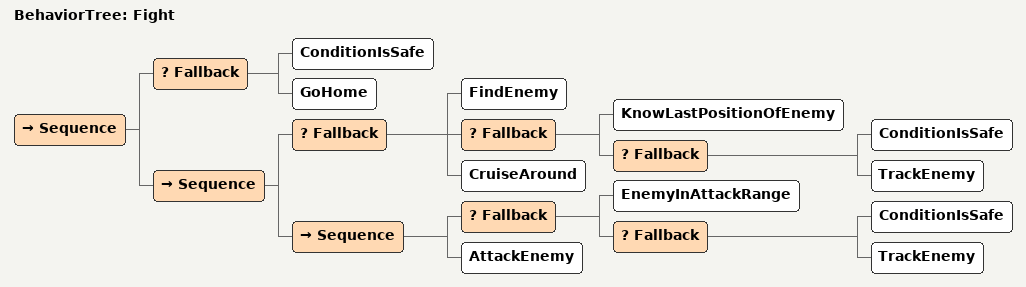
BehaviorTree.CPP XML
<?xml version="1.0" encoding="UTF-8"?>
<root BTCPP_format="4">
  <BehaviorTree ID="Fight">
    <Sequence>
      <Fallback>
        <ConditionIsSafe/>
        <GoHome/>
      </Fallback>
      <Sequence>
        <Fallback>
          <FindEnemy/>
          <Fallback>
            <KnowLastPositionOfEnemy/>
            <Fallback>
              <ConditionIsSafe/>
              <TrackEnemy/>
            </Fallback>
          </Fallback>
          <CruiseAround/>
        </Fallback>
        <Sequence>
          <Fallback>
            <EnemyInAttackRange/>
            <Fallback>
              <ConditionIsSafe/>
              <TrackEnemy/>
            </Fallback>
          </Fallback>
          <AttackEnemy/>
        </Sequence>
      </Sequence>
    </Sequence>
  </BehaviorTree>

</root>
